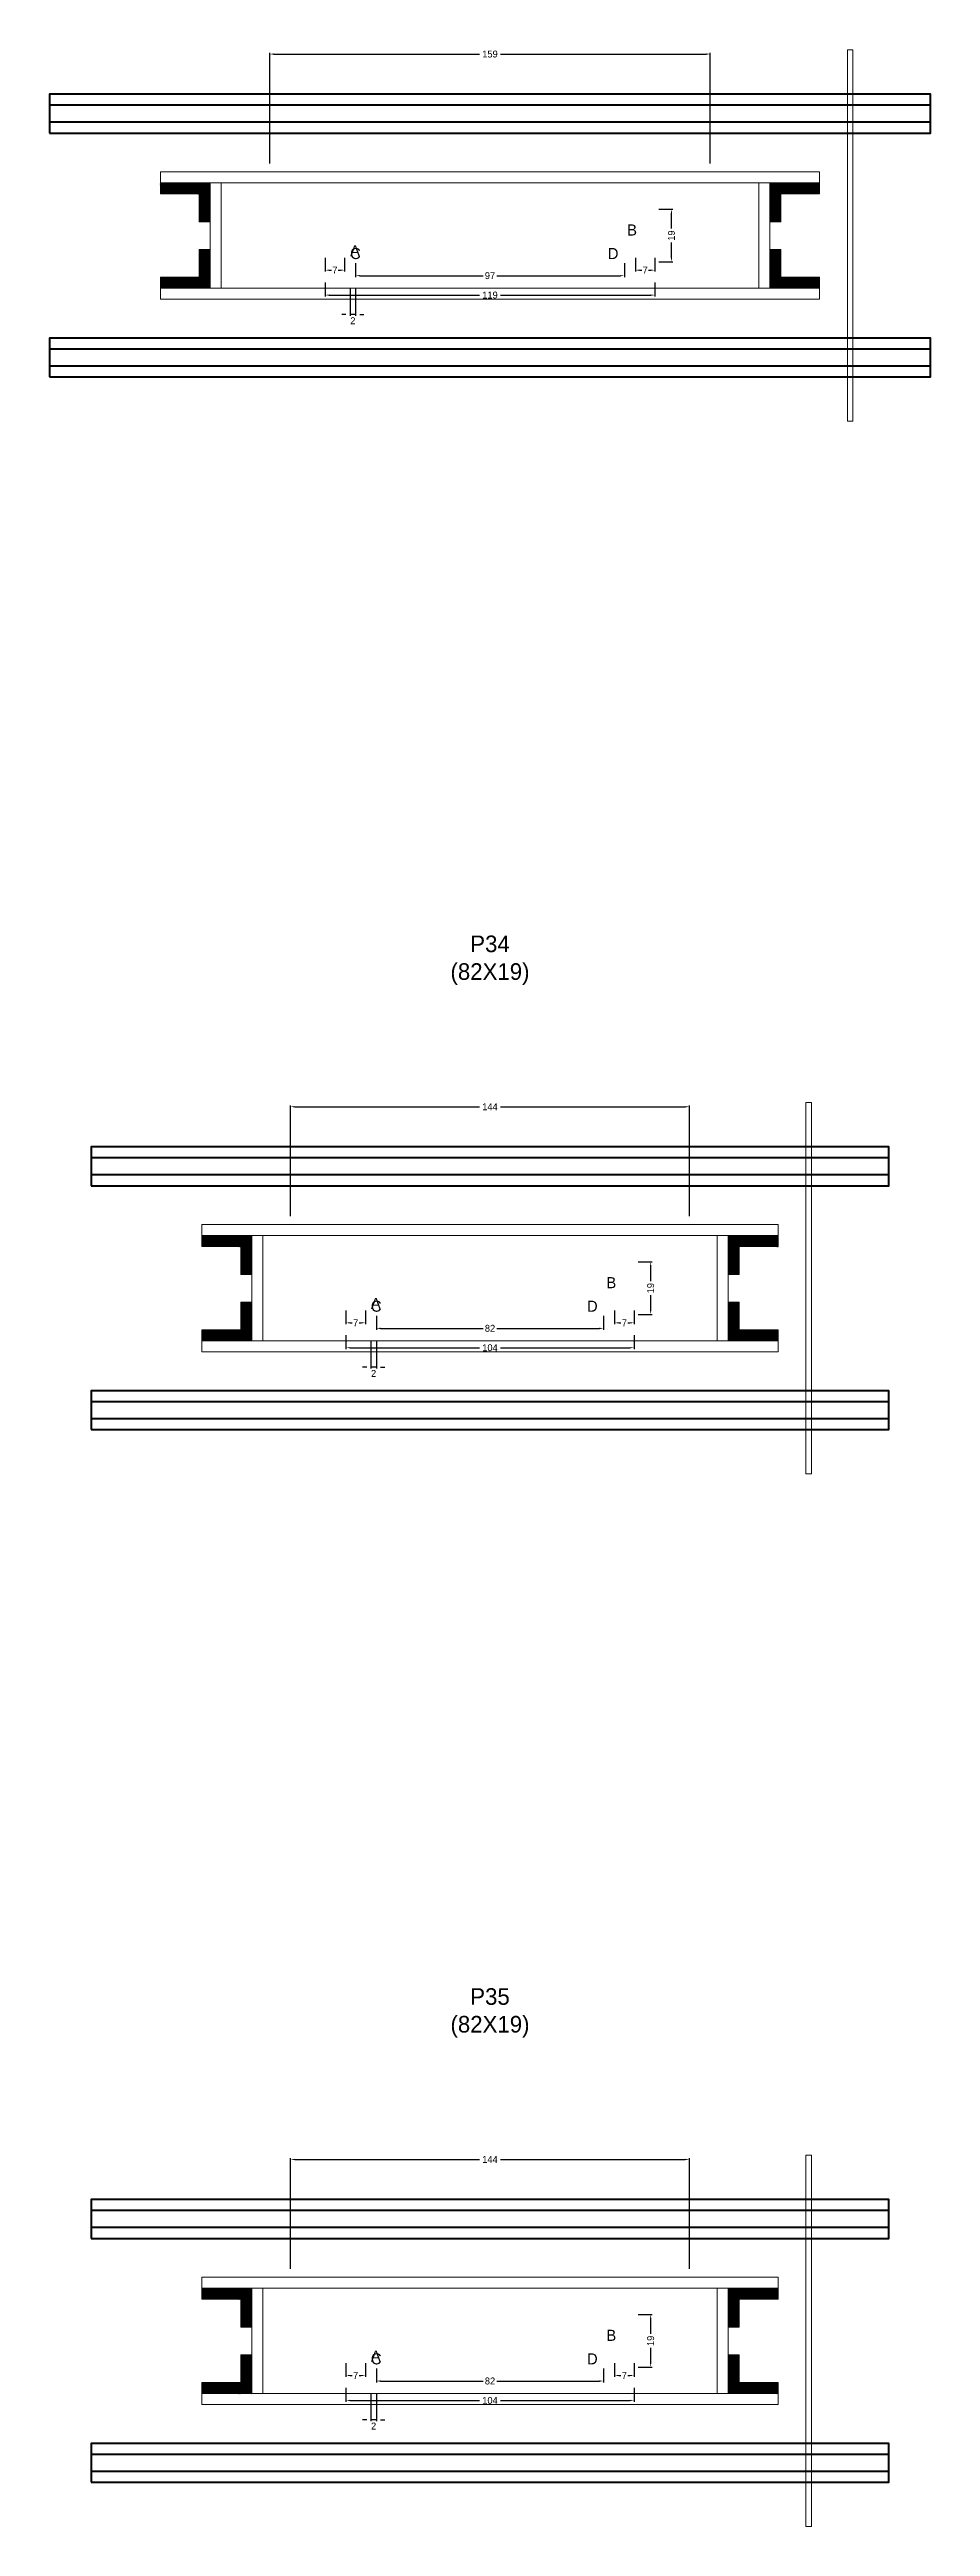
# Model space of a CAD drawing. Header units: centimetres. Extents: x -7000 to 4307, y -13306 to 295.
# Drawn here: x -159 to 159, y -12847 to -11953 of the extents above; entities that cross this region are included whole.
import ezdxf

# ---------------------------------------------------------------- set-up
doc = ezdxf.new("R2010")
doc.units = ezdxf.units.CM
for name, color, linetype in [('COTA', 241, 'Continuous'), ('GRAVATA', 224, 'Continuous'), ('Hachura', 251, 'Continuous'), ('NOMENCLATURA', 7, 'Continuous'), ('SARRAFO', 251, 'Continuous')]:
    doc.layers.add(name, color=color, linetype=linetype)
doc.dimstyles.new('cotax2', dxfattribs={"dimtxt": 2.5, "dimasz": 1.5, "dimexe": 0.5, "dimexo": 0.5, "dimgap": 0.5, "dimtad": 1, "dimcen": 2.5, "dimazin": 3, "dimtfac": 1, "dimtmove": 0, "dimatfit": 3})

# ---------------------------------------------------------------- blocks, each defined once
blk = doc.blocks.new('_CLOSEDFILLED')
at = {"color": 0, "linetype": 'BYBLOCK'}
blk.add_solid([(-1, 0.16), (0, 0), (-1, -0.16)], dxfattribs=at)
blk = doc.blocks.new('*D1102')
for p, q in [((-59.5, -12037), (-59.5, -12042)), ((-58, -12041.5), (-3.75, -12041.5)), ((3.75, -12041.5), (58, -12041.5)), ((59.5, -12037), (59.5, -12042))]:
    blk.add_line(p, q)
at = {"layer": 'Defpoints'}
for p in [(-59.5, -12036.5), (-59.5, -12041.5), (59.5, -12036.5)]:
    blk.add_point(p, dxfattribs=at)
at = {"layer": 'COTA', "xscale": 1.5, "yscale": 1.5, "rotation": 180}
blk.add_blockref('_CLOSEDFILLED', (-59.5, -12041.5), dxfattribs=at)
at = {"layer": 'COTA', "xscale": 1.5, "yscale": 1.5}
blk.add_blockref('_CLOSEDFILLED', (59.5, -12041.5), dxfattribs=at)
at = {"layer": 'COTA', "insert": (0, -12041.5), "char_height": 2.5, "attachment_point": 5}
blk.add_mtext('119', dxfattribs=at)
blk = doc.blocks.new('*D1103')
for p, q in [((-48.5, -12030), (-48.5, -12035)), ((-47, -12034.5), (-2.5, -12034.5)), ((2.5, -12034.5), (47, -12034.5)), ((48.5, -12030), (48.5, -12035))]:
    blk.add_line(p, q)
at = {"layer": 'Defpoints'}
for p in [(-48.5, -12029.5), (-48.5, -12034.5), (48.5, -12029.5)]:
    blk.add_point(p, dxfattribs=at)
at = {"layer": 'COTA', "xscale": 1.5, "yscale": 1.5, "rotation": 180}
blk.add_blockref('_CLOSEDFILLED', (-48.5, -12034.5), dxfattribs=at)
at = {"layer": 'COTA', "xscale": 1.5, "yscale": 1.5}
blk.add_blockref('_CLOSEDFILLED', (48.5, -12034.5), dxfattribs=at)
at = {"layer": 'COTA', "insert": (0, -12034.5), "char_height": 2.5, "attachment_point": 5}
blk.add_mtext('97', dxfattribs=at)
blk = doc.blocks.new('*D1104')
for p, q in [((61, -12010.5), (66, -12010.5)), ((65.5, -12017.5), (65.5, -12012)), ((65.5, -12028), (65.5, -12022.5)), ((61, -12029.5), (66, -12029.5))]:
    blk.add_line(p, q)
at = {"layer": 'Defpoints'}
for p in [(60.5, -12010.5), (60.5, -12029.5), (65.5, -12029.5)]:
    blk.add_point(p, dxfattribs=at)
at = {"layer": 'COTA', "xscale": 1.5, "yscale": 1.5}
for p, rotation in [((65.5, -12010.5), 90), ((65.5, -12029.5), 270)]:
    blk.add_blockref('_CLOSEDFILLED', p, dxfattribs=dict(at, rotation=rotation))
at = {"layer": 'COTA', "insert": (65.5, -12020), "char_height": 2.5, "attachment_point": 5, "rotation": 90}
blk.add_mtext('19', dxfattribs=at)
blk = doc.blocks.new('*D1105')
for p, q in [((-59.5, -12028), (-59.5, -12033)), ((-58, -12032.5), (-57.25, -12032.5)), ((-54.75, -12032.5), (-54, -12032.5)), ((-52.5, -12028), (-52.5, -12033))]:
    blk.add_line(p, q)
at = {"layer": 'Defpoints'}
for p in [(-59.5, -12027.5), (-59.5, -12032.5), (-52.5, -12027.5)]:
    blk.add_point(p, dxfattribs=at)
at = {"layer": 'COTA', "xscale": 1.5, "yscale": 1.5, "rotation": 180}
blk.add_blockref('_CLOSEDFILLED', (-59.5, -12032.5), dxfattribs=at)
at = {"layer": 'COTA', "xscale": 1.5, "yscale": 1.5}
blk.add_blockref('_CLOSEDFILLED', (-52.5, -12032.5), dxfattribs=at)
at = {"layer": 'COTA', "insert": (-56, -12032.5), "char_height": 2.5, "attachment_point": 5}
blk.add_mtext('7', dxfattribs=at)
blk = doc.blocks.new('*D1106')
for p, q in [((52.5, -12028), (52.5, -12033)), ((54, -12032.5), (54.75, -12032.5)), ((57.25, -12032.5), (58, -12032.5)), ((59.5, -12028), (59.5, -12033))]:
    blk.add_line(p, q)
at = {"layer": 'Defpoints'}
for p in [(52.5, -12027.5), (52.5, -12032.5), (59.5, -12027.5)]:
    blk.add_point(p, dxfattribs=at)
at = {"layer": 'COTA', "xscale": 1.5, "yscale": 1.5, "rotation": 180}
blk.add_blockref('_CLOSEDFILLED', (52.5, -12032.5), dxfattribs=at)
at = {"layer": 'COTA', "xscale": 1.5, "yscale": 1.5}
blk.add_blockref('_CLOSEDFILLED', (59.5, -12032.5), dxfattribs=at)
at = {"layer": 'COTA', "insert": (56, -12032.5), "char_height": 2.5, "attachment_point": 5}
blk.add_mtext('7', dxfattribs=at)
blk = doc.blocks.new('*D1107')
for p, q in [((-79.5, -11994), (-79.5, -11954)), ((-78, -11954.5), (-3.75, -11954.5)), ((3.75, -11954.5), (78, -11954.5)), ((79.5, -11994), (79.5, -11954))]:
    blk.add_line(p, q)
at = {"layer": 'Defpoints'}
for p in [(-79.5, -11954.5), (-79.5, -11994.5), (79.5, -11994.5)]:
    blk.add_point(p, dxfattribs=at)
at = {"layer": 'COTA', "xscale": 1.5, "yscale": 1.5, "rotation": 180}
blk.add_blockref('_CLOSEDFILLED', (-79.5, -11954.5), dxfattribs=at)
at = {"layer": 'COTA', "xscale": 1.5, "yscale": 1.5}
blk.add_blockref('_CLOSEDFILLED', (79.5, -11954.5), dxfattribs=at)
at = {"layer": 'COTA', "insert": (0, -11954.5), "char_height": 2.5, "attachment_point": 5}
blk.add_mtext('159', dxfattribs=at)
blk = doc.blocks.new('*D1136')
for p, q in [((-52, -12417), (-52, -12422)), ((52, -12417), (52, -12422)), ((-50.5, -12421.5), (-3.75, -12421.5)), ((3.75, -12421.5), (50.5, -12421.5))]:
    blk.add_line(p, q)
at = {"layer": 'Defpoints'}
for p in [(-52, -12416.5), (52, -12416.5), (-52, -12421.5)]:
    blk.add_point(p, dxfattribs=at)
at = {"layer": 'COTA', "xscale": 1.5, "yscale": 1.5, "rotation": 180}
blk.add_blockref('_CLOSEDFILLED', (-52, -12421.5), dxfattribs=at)
at = {"layer": 'COTA', "xscale": 1.5, "yscale": 1.5}
blk.add_blockref('_CLOSEDFILLED', (52, -12421.5), dxfattribs=at)
at = {"layer": 'COTA', "insert": (0, -12421.5), "char_height": 2.5, "attachment_point": 5}
blk.add_mtext('104', dxfattribs=at)
blk = doc.blocks.new('*D1137')
for p, q in [((-41, -12410), (-41, -12415)), ((41, -12410), (41, -12415)), ((-39.5, -12414.5), (-2.5, -12414.5)), ((2.5, -12414.5), (39.5, -12414.5))]:
    blk.add_line(p, q)
at = {"layer": 'Defpoints'}
for p in [(-41, -12409.5), (41, -12409.5), (-41, -12414.5)]:
    blk.add_point(p, dxfattribs=at)
at = {"layer": 'COTA', "xscale": 1.5, "yscale": 1.5, "rotation": 180}
blk.add_blockref('_CLOSEDFILLED', (-41, -12414.5), dxfattribs=at)
at = {"layer": 'COTA', "xscale": 1.5, "yscale": 1.5}
blk.add_blockref('_CLOSEDFILLED', (41, -12414.5), dxfattribs=at)
at = {"layer": 'COTA', "insert": (0, -12414.5), "char_height": 2.5, "attachment_point": 5}
blk.add_mtext('82', dxfattribs=at)
blk = doc.blocks.new('*D1138')
for p, q in [((53.5, -12390.5), (58.5, -12390.5)), ((58, -12397.5), (58, -12392)), ((53.5, -12409.5), (58.5, -12409.5)), ((58, -12408), (58, -12402.5))]:
    blk.add_line(p, q)
at = {"layer": 'Defpoints'}
for p in [(53, -12390.5), (53, -12409.5), (58, -12409.5)]:
    blk.add_point(p, dxfattribs=at)
at = {"layer": 'COTA', "xscale": 1.5, "yscale": 1.5}
for p, rotation in [((58, -12390.5), 90), ((58, -12409.5), 270)]:
    blk.add_blockref('_CLOSEDFILLED', p, dxfattribs=dict(at, rotation=rotation))
at = {"layer": 'COTA', "insert": (58, -12400), "char_height": 2.5, "attachment_point": 5, "rotation": 90}
blk.add_mtext('19', dxfattribs=at)
blk = doc.blocks.new('*D1139')
for p, q in [((-52, -12408), (-52, -12413)), ((-45, -12408), (-45, -12413)), ((-50.5, -12412.5), (-49.75, -12412.5)), ((-47.25, -12412.5), (-46.5, -12412.5))]:
    blk.add_line(p, q)
at = {"layer": 'Defpoints'}
for p in [(-52, -12407.5), (-45, -12407.5), (-52, -12412.5)]:
    blk.add_point(p, dxfattribs=at)
at = {"layer": 'COTA', "xscale": 1.5, "yscale": 1.5, "rotation": 180}
blk.add_blockref('_CLOSEDFILLED', (-52, -12412.5), dxfattribs=at)
at = {"layer": 'COTA', "xscale": 1.5, "yscale": 1.5}
blk.add_blockref('_CLOSEDFILLED', (-45, -12412.5), dxfattribs=at)
at = {"layer": 'COTA', "insert": (-48.5, -12412.5), "char_height": 2.5, "attachment_point": 5}
blk.add_mtext('7', dxfattribs=at)
blk = doc.blocks.new('*D1140')
for p, q in [((45, -12408), (45, -12413)), ((52, -12408), (52, -12413)), ((46.5, -12412.5), (47.25, -12412.5)), ((49.75, -12412.5), (50.5, -12412.5))]:
    blk.add_line(p, q)
at = {"layer": 'Defpoints'}
for p in [(45, -12407.5), (52, -12407.5), (45, -12412.5)]:
    blk.add_point(p, dxfattribs=at)
at = {"layer": 'COTA', "xscale": 1.5, "yscale": 1.5, "rotation": 180}
blk.add_blockref('_CLOSEDFILLED', (45, -12412.5), dxfattribs=at)
at = {"layer": 'COTA', "xscale": 1.5, "yscale": 1.5}
blk.add_blockref('_CLOSEDFILLED', (52, -12412.5), dxfattribs=at)
at = {"layer": 'COTA', "insert": (48.5, -12412.5), "char_height": 2.5, "attachment_point": 5}
blk.add_mtext('7', dxfattribs=at)
blk = doc.blocks.new('*D1141')
for p, q in [((-72, -12374), (-72, -12334)), ((-70.5, -12334.5), (-3.75, -12334.5)), ((3.75, -12334.5), (70.5, -12334.5)), ((72, -12374), (72, -12334))]:
    blk.add_line(p, q)
at = {"layer": 'Defpoints'}
for p in [(-72, -12334.5), (-72, -12374.5), (72, -12374.5)]:
    blk.add_point(p, dxfattribs=at)
at = {"layer": 'COTA', "xscale": 1.5, "yscale": 1.5, "rotation": 180}
blk.add_blockref('_CLOSEDFILLED', (-72, -12334.5), dxfattribs=at)
at = {"layer": 'COTA', "xscale": 1.5, "yscale": 1.5}
blk.add_blockref('_CLOSEDFILLED', (72, -12334.5), dxfattribs=at)
at = {"layer": 'COTA', "insert": (0, -12334.5), "char_height": 2.5, "attachment_point": 5}
blk.add_mtext('144', dxfattribs=at)
blk = doc.blocks.new('*D1170')
for p, q in [((-52, -12797), (-52, -12802)), ((-50.5, -12801.5), (-3.75, -12801.5)), ((3.75, -12801.5), (50.5, -12801.5)), ((52, -12797), (52, -12802))]:
    blk.add_line(p, q)
at = {"layer": 'Defpoints'}
for p in [(-52, -12796.5), (-52, -12801.5), (52, -12796.5)]:
    blk.add_point(p, dxfattribs=at)
at = {"layer": 'COTA', "xscale": 1.5, "yscale": 1.5, "rotation": 180}
blk.add_blockref('_CLOSEDFILLED', (-52, -12801.5), dxfattribs=at)
at = {"layer": 'COTA', "xscale": 1.5, "yscale": 1.5}
blk.add_blockref('_CLOSEDFILLED', (52, -12801.5), dxfattribs=at)
at = {"layer": 'COTA', "insert": (0, -12801.5), "char_height": 2.5, "attachment_point": 5}
blk.add_mtext('104', dxfattribs=at)
blk = doc.blocks.new('*D1171')
for p, q in [((-41, -12790), (-41, -12795)), ((-39.5, -12794.5), (-2.5, -12794.5)), ((2.5, -12794.5), (39.5, -12794.5)), ((41, -12790), (41, -12795))]:
    blk.add_line(p, q)
at = {"layer": 'Defpoints'}
for p in [(-41, -12789.5), (-41, -12794.5), (41, -12789.5)]:
    blk.add_point(p, dxfattribs=at)
at = {"layer": 'COTA', "xscale": 1.5, "yscale": 1.5, "rotation": 180}
blk.add_blockref('_CLOSEDFILLED', (-41, -12794.5), dxfattribs=at)
at = {"layer": 'COTA', "xscale": 1.5, "yscale": 1.5}
blk.add_blockref('_CLOSEDFILLED', (41, -12794.5), dxfattribs=at)
at = {"layer": 'COTA', "insert": (0, -12794.5), "char_height": 2.5, "attachment_point": 5}
blk.add_mtext('82', dxfattribs=at)
blk = doc.blocks.new('*D1172')
for p, q in [((53.5, -12770.5), (58.5, -12770.5)), ((58, -12777.5), (58, -12772)), ((58, -12788), (58, -12782.5)), ((53.5, -12789.5), (58.5, -12789.5))]:
    blk.add_line(p, q)
at = {"layer": 'Defpoints'}
for p in [(53, -12770.5), (53, -12789.5), (58, -12789.5)]:
    blk.add_point(p, dxfattribs=at)
at = {"layer": 'COTA', "xscale": 1.5, "yscale": 1.5}
for p, rotation in [((58, -12770.5), 90), ((58, -12789.5), 270)]:
    blk.add_blockref('_CLOSEDFILLED', p, dxfattribs=dict(at, rotation=rotation))
at = {"layer": 'COTA', "insert": (58, -12780), "char_height": 2.5, "attachment_point": 5, "rotation": 90}
blk.add_mtext('19', dxfattribs=at)
blk = doc.blocks.new('*D1173')
for p, q in [((-52, -12788), (-52, -12793)), ((-50.5, -12792.5), (-49.75, -12792.5)), ((-47.25, -12792.5), (-46.5, -12792.5)), ((-45, -12788), (-45, -12793))]:
    blk.add_line(p, q)
at = {"layer": 'Defpoints'}
for p in [(-52, -12787.5), (-52, -12792.5), (-45, -12787.5)]:
    blk.add_point(p, dxfattribs=at)
at = {"layer": 'COTA', "xscale": 1.5, "yscale": 1.5, "rotation": 180}
blk.add_blockref('_CLOSEDFILLED', (-52, -12792.5), dxfattribs=at)
at = {"layer": 'COTA', "xscale": 1.5, "yscale": 1.5}
blk.add_blockref('_CLOSEDFILLED', (-45, -12792.5), dxfattribs=at)
at = {"layer": 'COTA', "insert": (-48.5, -12792.5), "char_height": 2.5, "attachment_point": 5}
blk.add_mtext('7', dxfattribs=at)
blk = doc.blocks.new('*D1174')
for p, q in [((45, -12788), (45, -12793)), ((46.5, -12792.5), (47.25, -12792.5)), ((49.75, -12792.5), (50.5, -12792.5)), ((52, -12788), (52, -12793))]:
    blk.add_line(p, q)
at = {"layer": 'Defpoints'}
for p in [(45, -12787.5), (45, -12792.5), (52, -12787.5)]:
    blk.add_point(p, dxfattribs=at)
at = {"layer": 'COTA', "xscale": 1.5, "yscale": 1.5, "rotation": 180}
blk.add_blockref('_CLOSEDFILLED', (45, -12792.5), dxfattribs=at)
at = {"layer": 'COTA', "xscale": 1.5, "yscale": 1.5}
blk.add_blockref('_CLOSEDFILLED', (52, -12792.5), dxfattribs=at)
at = {"layer": 'COTA', "insert": (48.5, -12792.5), "char_height": 2.5, "attachment_point": 5}
blk.add_mtext('7', dxfattribs=at)
blk = doc.blocks.new('*D1175')
for p, q in [((-72, -12754), (-72, -12714)), ((-70.5, -12714.5), (-3.75, -12714.5)), ((3.75, -12714.5), (70.5, -12714.5)), ((72, -12754), (72, -12714))]:
    blk.add_line(p, q)
at = {"layer": 'Defpoints'}
for p in [(-72, -12714.5), (-72, -12754.5), (72, -12754.5)]:
    blk.add_point(p, dxfattribs=at)
at = {"layer": 'COTA', "xscale": 1.5, "yscale": 1.5, "rotation": 180}
blk.add_blockref('_CLOSEDFILLED', (-72, -12714.5), dxfattribs=at)
at = {"layer": 'COTA', "xscale": 1.5, "yscale": 1.5}
blk.add_blockref('_CLOSEDFILLED', (72, -12714.5), dxfattribs=at)
at = {"layer": 'COTA', "insert": (0, -12714.5), "char_height": 2.5, "attachment_point": 5}
blk.add_mtext('144', dxfattribs=at)

msp = doc.modelspace()

# ---------------------------------------------------------------- hatches: boundary and pattern name
at = {"layer": 'SARRAFO'}
h = msp.add_hatch(dxfattribs=at)
h.set_pattern_fill('SOLID', scale=2)
h.paths.add_polyline_path([(-119, -12005), (-105, -12005), (-105, -12001), (-119, -12001)])
h = msp.add_hatch(dxfattribs=at)
h.set_pattern_fill('SOLID', scale=2)
h.paths.add_polyline_path([(-105, -12015), (-101, -12015), (-101, -12001), (-105, -12001)])
h = msp.add_hatch(dxfattribs=at)
h.set_pattern_fill('SOLID', scale=2)
h.paths.add_polyline_path([(101, -12015), (105, -12015), (105, -12001), (101, -12001)])
h = msp.add_hatch(dxfattribs=at)
h.set_pattern_fill('SOLID', scale=2)
h.paths.add_polyline_path([(105, -12005), (119, -12005), (119, -12001), (105, -12001)])
h = msp.add_hatch(dxfattribs=at)
h.set_pattern_fill('SOLID', scale=2)
h.paths.add_polyline_path([(-105, -12039), (-101, -12039), (-101, -12025), (-105, -12025)])
h = msp.add_hatch(dxfattribs=at)
h.set_pattern_fill('SOLID', scale=2)
h.paths.add_polyline_path([(101, -12039), (105, -12039), (105, -12025), (101, -12025)])
h = msp.add_hatch(dxfattribs=at)
h.set_pattern_fill('SOLID', scale=2)
h.paths.add_polyline_path([(-119, -12039), (-105, -12039), (-105, -12035), (-119, -12035)])
h = msp.add_hatch(dxfattribs=at)
h.set_pattern_fill('SOLID', scale=2)
h.paths.add_polyline_path([(105, -12039), (119, -12039), (119, -12035), (105, -12035)])
h = msp.add_hatch(dxfattribs=at)
h.set_pattern_fill('SOLID', scale=2)
h.paths.add_polyline_path([(-104, -12385), (-90, -12385), (-90, -12381), (-104, -12381)])
h = msp.add_hatch(dxfattribs=at)
h.set_pattern_fill('SOLID', scale=2)
h.paths.add_polyline_path([(-90, -12395), (-86, -12395), (-86, -12381), (-90, -12381)])
h = msp.add_hatch(dxfattribs=at)
h.set_pattern_fill('SOLID', scale=2)
h.paths.add_polyline_path([(86, -12395), (90, -12395), (90, -12381), (86, -12381)])
h = msp.add_hatch(dxfattribs=at)
h.set_pattern_fill('SOLID', scale=2)
h.paths.add_polyline_path([(90, -12385), (104, -12385), (104, -12381), (90, -12381)])
h = msp.add_hatch(dxfattribs=at)
h.set_pattern_fill('SOLID', scale=2)
h.paths.add_polyline_path([(-90, -12419), (-86, -12419), (-86, -12405), (-90, -12405)])
h = msp.add_hatch(dxfattribs=at)
h.set_pattern_fill('SOLID', scale=2)
h.paths.add_polyline_path([(86, -12419), (90, -12419), (90, -12405), (86, -12405)])
h = msp.add_hatch(dxfattribs=at)
h.set_pattern_fill('SOLID', scale=2)
h.paths.add_polyline_path([(-104, -12419), (-90, -12419), (-90, -12415), (-104, -12415)])
h = msp.add_hatch(dxfattribs=at)
h.set_pattern_fill('SOLID', scale=2)
h.paths.add_polyline_path([(90, -12419), (104, -12419), (104, -12415), (90, -12415)])
h = msp.add_hatch(dxfattribs=at)
h.set_pattern_fill('SOLID', scale=2)
h.paths.add_polyline_path([(-104, -12765), (-90, -12765), (-90, -12761), (-104, -12761)])
h = msp.add_hatch(dxfattribs=at)
h.set_pattern_fill('SOLID', scale=2)
h.paths.add_polyline_path([(-90, -12775), (-86, -12775), (-86, -12761), (-90, -12761)])
h = msp.add_hatch(dxfattribs=at)
h.set_pattern_fill('SOLID', scale=2)
h.paths.add_polyline_path([(86, -12775), (90, -12775), (90, -12761), (86, -12761)])
h = msp.add_hatch(dxfattribs=at)
h.set_pattern_fill('SOLID', scale=2)
h.paths.add_polyline_path([(90, -12765), (104, -12765), (104, -12761), (90, -12761)])
h = msp.add_hatch(dxfattribs=at)
h.set_pattern_fill('SOLID', scale=2)
h.paths.add_polyline_path([(-90, -12799), (-86, -12799), (-86, -12785), (-90, -12785)])
h = msp.add_hatch(dxfattribs=at)
h.set_pattern_fill('SOLID', scale=2)
h.paths.add_polyline_path([(86, -12799), (90, -12799), (90, -12785), (86, -12785)])
h = msp.add_hatch(dxfattribs=at)
h.set_pattern_fill('SOLID', scale=2)
h.paths.add_polyline_path([(-104, -12799), (-90, -12799), (-90, -12795), (-104, -12795)])
h = msp.add_hatch(dxfattribs=at)
h.set_pattern_fill('SOLID', scale=2)
h.paths.add_polyline_path([(90, -12799), (104, -12799), (104, -12795), (90, -12795)])

# ---------------------------------------------------------------- linework, layer by layer
at = {"layer": 'GRAVATA', "lineweight": 50}
for points in [[(-159, -11983), (159, -11983), (159, -11969), (-159, -11969)], [(-159, -11979), (159, -11979), (159, -11973), (-159, -11973)], [(-159, -12071), (159, -12071), (159, -12057), (-159, -12057)], [(-159, -12067), (159, -12067), (159, -12061), (-159, -12061)], [(-144, -12363), (144, -12363), (144, -12349), (-144, -12349)], [(-144, -12359), (144, -12359), (144, -12353), (-144, -12353)], [(-144, -12451), (144, -12451), (144, -12437), (-144, -12437)], [(-144, -12447), (144, -12447), (144, -12441), (-144, -12441)], [(-144, -12743), (144, -12743), (144, -12729), (-144, -12729)], [(-144, -12739), (144, -12739), (144, -12733), (-144, -12733)], [(-144, -12831), (144, -12831), (144, -12817), (-144, -12817)], [(-144, -12827), (144, -12827), (144, -12821), (-144, -12821)]]:
    msp.add_lwpolyline(points, close=True, dxfattribs=at)
at = {"layer": 'Hachura', "lineweight": 13}
for points in [[(129, -12087), (131, -12087), (131, -11953), (129, -11953)], [(114, -12467), (116, -12467), (116, -12333), (114, -12333)], [(114, -12847), (116, -12847), (116, -12713), (114, -12713)]]:
    msp.add_lwpolyline(points, close=True, dxfattribs=at)
at = {"layer": 'Hachura', "lineweight": 18}
for points in [[(-119, -12001), (119, -12001), (119, -11997), (-119, -11997)], [(-101, -12039), (-97, -12039), (-97, -12001), (-101, -12001)], [(97, -12039), (101, -12039), (101, -12001), (97, -12001)], [(-119, -12043), (119, -12043), (119, -12039), (-119, -12039)], [(-104, -12381), (104, -12381), (104, -12377), (-104, -12377)], [(-86, -12419), (-82, -12419), (-82, -12381), (-86, -12381)], [(82, -12419), (86, -12419), (86, -12381), (82, -12381)], [(-104, -12423), (104, -12423), (104, -12419), (-104, -12419)], [(-104, -12761), (104, -12761), (104, -12757), (-104, -12757)], [(-86, -12799), (-82, -12799), (-82, -12761), (-86, -12761)], [(82, -12799), (86, -12799), (86, -12761), (82, -12761)], [(-104, -12803), (104, -12803), (104, -12799), (-104, -12799)]]:
    msp.add_lwpolyline(points, close=True, dxfattribs=at)
at = {"layer": 'SARRAFO', "lineweight": 13}
for points in [[(-119, -12005), (-105, -12005), (-105, -12001), (-119, -12001)], [(-105, -12015), (-101, -12015), (-101, -12001), (-105, -12001)], [(101, -12015), (105, -12015), (105, -12001), (101, -12001)], [(105, -12005), (119, -12005), (119, -12001), (105, -12001)], [(-105, -12039), (-101, -12039), (-101, -12025), (-105, -12025)], [(101, -12039), (105, -12039), (105, -12025), (101, -12025)], [(-119, -12039), (-105, -12039), (-105, -12035), (-119, -12035)], [(105, -12039), (119, -12039), (119, -12035), (105, -12035)], [(-104, -12385), (-90, -12385), (-90, -12381), (-104, -12381)], [(-90, -12395), (-86, -12395), (-86, -12381), (-90, -12381)], [(86, -12395), (90, -12395), (90, -12381), (86, -12381)], [(90, -12385), (104, -12385), (104, -12381), (90, -12381)], [(-90, -12419), (-86, -12419), (-86, -12405), (-90, -12405)], [(86, -12419), (90, -12419), (90, -12405), (86, -12405)], [(-104, -12419), (-90, -12419), (-90, -12415), (-104, -12415)], [(90, -12419), (104, -12419), (104, -12415), (90, -12415)], [(-104, -12765), (-90, -12765), (-90, -12761), (-104, -12761)], [(-90, -12775), (-86, -12775), (-86, -12761), (-90, -12761)], [(86, -12775), (90, -12775), (90, -12761), (86, -12761)], [(90, -12765), (104, -12765), (104, -12761), (90, -12761)], [(-90, -12799), (-86, -12799), (-86, -12785), (-90, -12785)], [(86, -12799), (90, -12799), (90, -12785), (86, -12785)], [(-104, -12799), (-90, -12799), (-90, -12795), (-104, -12795)], [(90, -12799), (104, -12799), (104, -12795), (90, -12795)]]:
    msp.add_lwpolyline(points, close=True, dxfattribs=at)

# ---------------------------------------------------------------- texts
at = {"layer": 'NOMENCLATURA'}
for s, p in [('B', (49.5, -12020)), ('A', (-50.5, -12027.5)), ('C', (-50.5, -12028.5)), ('D', (42.5, -12028.5)), ('B', (42, -12400)), ('A', (-43, -12407.5)), ('C', (-43, -12408.5)), ('D', (35, -12408.5)), ('B', (42, -12780)), ('A', (-43, -12787.5)), ('C', (-43, -12788.5)), ('D', (35, -12788.5))]:
    msp.add_text(s, height=4, dxfattribs=at).set_placement(p)
at = {"layer": 'NOMENCLATURA', "char_height": 6, "attachment_point": 8}
for s, insert in [('P34\\P(82X19)', (0, -12290.5)), ('P35\\P(82X19)', (0, -12670.5))]:
    msp.add_mtext(s, dxfattribs=dict(at, insert=insert))

# ---------------------------------------------------------------- dimensions: what is measured, and where the dimension line sits
at = {"layer": 'COTA'}
for base, p1, p2, picture, middle in [((-79.5, -11954.5), (-79.5, -11994.5), (79.5, -11994.5), '*D1107', (0, -11954.5)), ((-59.5, -12032.5), (-59.5, -12027.5), (-52.5, -12027.5), '*D1105', (-56, -12032.5)), ((-48.5, -12034.5), (-48.5, -12029.5), (48.5, -12029.5), '*D1103', (0, -12034.5)), ((52.5, -12032.5), (52.5, -12027.5), (59.5, -12027.5), '*D1106', (56, -12032.5)), ((-59.5, -12041.5), (-59.5, -12036.5), (59.5, -12036.5), '*D1102', (0, -12041.5)), ((-72, -12334.5), (-72, -12374.5), (72, -12374.5), '*D1141', (0, -12334.5)), ((-52, -12412.5), (-52, -12407.5), (-45, -12407.5), '*D1139', (-48.5, -12412.5)), ((-41, -12414.5), (-41, -12409.5), (41, -12409.5), '*D1137', (0, -12414.5)), ((45, -12412.5), (45, -12407.5), (52, -12407.5), '*D1140', (48.5, -12412.5)), ((-52, -12421.5), (-52, -12416.5), (52, -12416.5), '*D1136', (0, -12421.5)), ((-72, -12714.5), (-72, -12754.5), (72, -12754.5), '*D1175', (0, -12714.5)), ((-52, -12792.5), (-52, -12787.5), (-45, -12787.5), '*D1173', (-48.5, -12792.5)), ((-41, -12794.5), (-41, -12789.5), (41, -12789.5), '*D1171', (0, -12794.5)), ((45, -12792.5), (45, -12787.5), (52, -12787.5), '*D1174', (48.5, -12792.5)), ((-52, -12801.5), (-52, -12796.5), (52, -12796.5), '*D1170', (0, -12801.5))]:
    dim = msp.add_linear_dim(base=base, p1=p1, p2=p2, dimstyle='cotax2', dxfattribs=at)
    dim.commit()
    dim.dimension.update_dxf_attribs({"geometry": picture, "text_midpoint": middle})
for base, p1, p2, picture, middle in [((65.5, -12029.5), (60.5, -12029.5), (60.5, -12010.5), '*D1104', (65.5, -12020)), ((58, -12409.5), (53, -12409.5), (53, -12390.5), '*D1138', (58, -12400)), ((58, -12789.5), (53, -12789.5), (53, -12770.5), '*D1172', (58, -12780))]:
    dim = msp.add_linear_dim(base=base, p1=p1, p2=p2, angle=90, dimstyle='cotax2', dxfattribs=at)
    dim.commit()
    dim.dimension.update_dxf_attribs({"geometry": picture, "text_midpoint": middle})
for base, p1, p2 in [((-48.5, -12048.5), (-48.5, -12038.5), (-50.5, -12038.5)), ((-41, -12428.5), (-41, -12418.5), (-43, -12418.5)), ((-41, -12808.5), (-41, -12798.5), (-43, -12798.5))]:
    msp.add_linear_dim(base=base, p1=p1, p2=p2, dimstyle='cotax2', dxfattribs=at).render()

doc.saveas('drawing.dxf')
